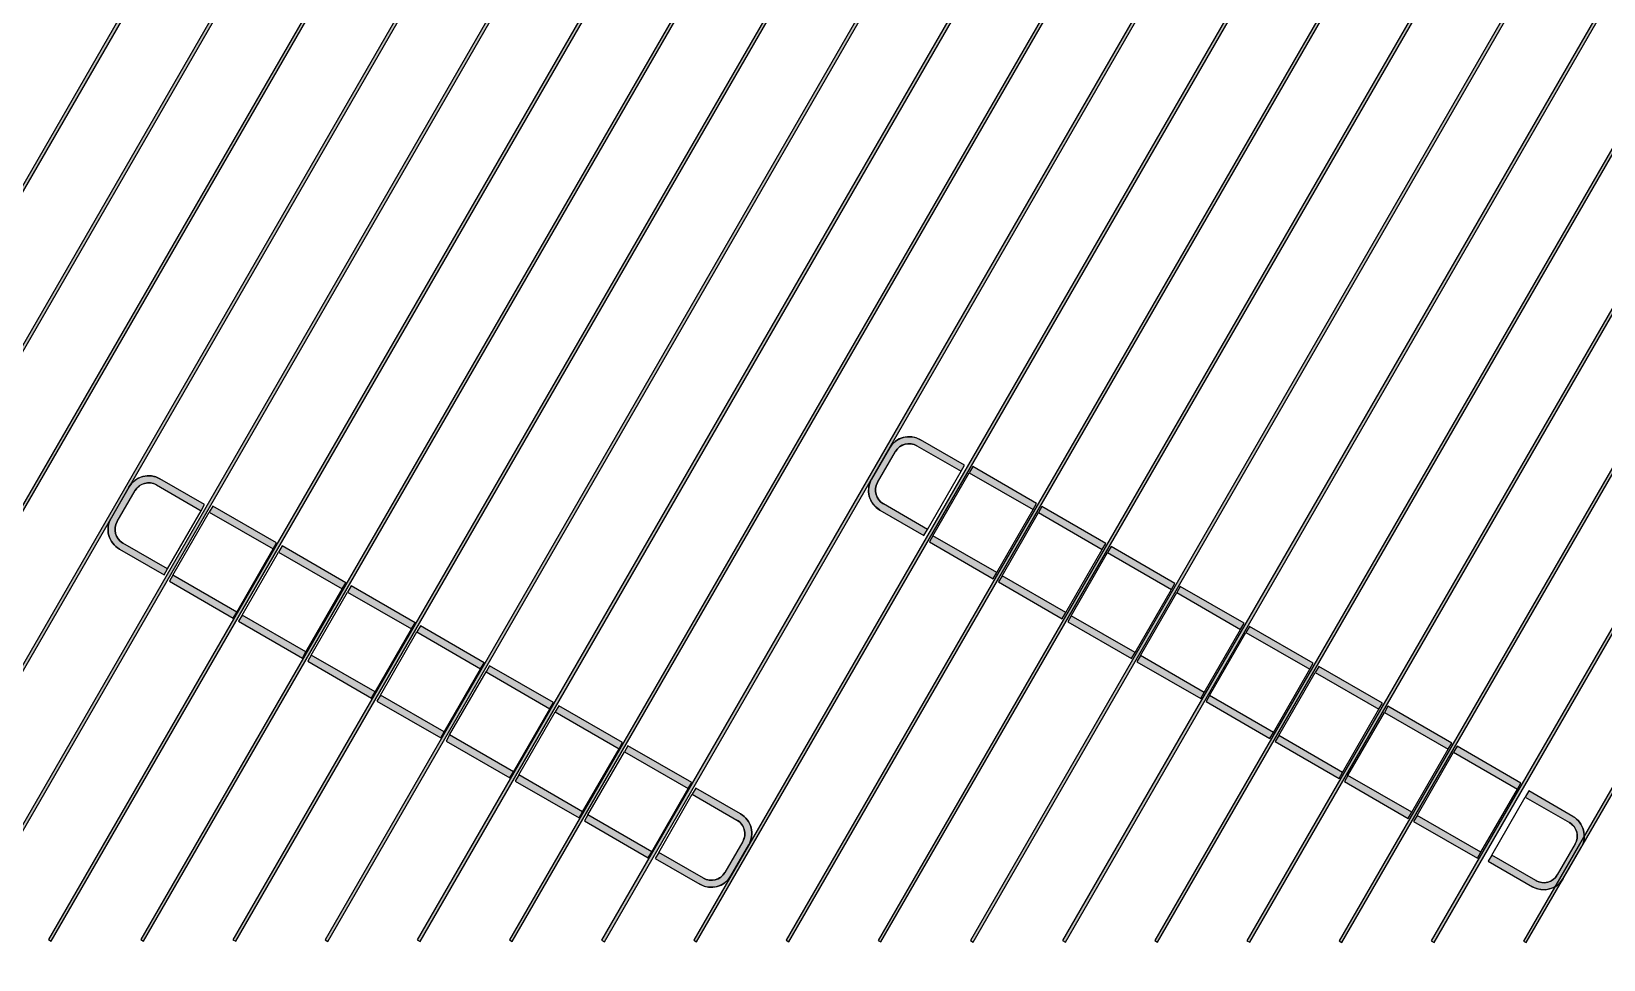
# Model space of a CAD drawing. Header units: millimetres. Extents: x 1147.5 to 1224.1, y 2097.1 to 2139.6.
# Drawn here: x 1215.5923 to 1216.0843, y 2107.0784 to 2107.3689 of the extents above; entities that cross this region are included whole.
import ezdxf

# ---------------------------------------------------------------- set-up
doc = ezdxf.new("R2010")
doc.units = ezdxf.units.MM
for name, color, linetype in [('Lamelas_BackgroundLines', 150, 'Continuous'), ('Lamelas_IntersectionBoundary', 150, 'Continuous'), ('Lamelas_IntersectionFill', 150, 'Continuous'), ('Separador_BackgroundLines', 5, 'Continuous'), ('Separador_IntersectionBoundary', 5, 'Continuous'), ('Separador_IntersectionFill', 5, 'Continuous'), ('Tapon_BackgroundLines', 1, 'Continuous'), ('Tapon_IntersectionBoundary', 1, 'Continuous'), ('Tapon_IntersectionFill', 1, 'Continuous')]:
    doc.layers.add(name, color=color, linetype=linetype)

msp = doc.modelspace()

# ---------------------------------------------------------------- hatches: boundary and pattern name
at = {"layer": 'Lamelas_IntersectionFill', "linetype": 'Continuous', "extrusion": (0, 0, -1)}
for points in [[(-1215.568776982809, 2107.084723515163), (-1215.906526982809, 2107.669723675419), (-1215.907393008212, 2107.669223675419), (-1215.569643008212, 2107.084223515163)], [(-1215.597627617903, 2107.084694280977), (-1215.935377617903, 2107.669694441233), (-1215.936243643307, 2107.669194441234), (-1215.598493643307, 2107.084194280977)], [(-1215.626478252998, 2107.084665046792), (-1215.964228252998, 2107.669665207048), (-1215.965094278402, 2107.669165207048), (-1215.627344278402, 2107.084165046791)], [(-1215.655328888093, 2107.084635812606), (-1215.993078888092, 2107.669635972863), (-1215.993944913496, 2107.669135972862), (-1215.656194913496, 2107.084135812606)], [(-1215.684179523187, 2107.084606578421), (-1216.021929523187, 2107.669606738677), (-1216.022795548591, 2107.669106738677), (-1215.685045548591, 2107.084106578421)], [(-1215.713030158282, 2107.084577344235), (-1216.050780158282, 2107.669577504491), (-1216.051646183686, 2107.669077504491), (-1215.713896183685, 2107.084077344235)], [(-1215.741880793376, 2107.08454811005), (-1216.079630793376, 2107.669548270306), (-1216.08049681878, 2107.669048270306), (-1215.74274681878, 2107.084048110049)], [(-1215.770731428471, 2107.084518875864), (-1216.108481428471, 2107.669519036121), (-1216.109347453875, 2107.669019036121), (-1215.771597453875, 2107.084018875864)], [(-1215.799582063565, 2107.084489641678), (-1216.137332063566, 2107.669489801935), (-1216.138198088969, 2107.668989801935), (-1215.800448088969, 2107.083989641679)], [(-1215.82843269866, 2107.084460407493), (-1216.16618269866, 2107.669460567749), (-1216.167048724064, 2107.668960567749), (-1215.829298724064, 2107.083960407493)], [(-1215.857283333755, 2107.084431173308), (-1216.195033333755, 2107.669431333564), (-1216.195899359158, 2107.668931333564), (-1215.858149359158, 2107.083931173308)], [(-1215.886133968849, 2107.084401939122), (-1216.223883968849, 2107.669402099379), (-1216.224749994253, 2107.668902099379), (-1215.886999994253, 2107.083901939122)], [(-1216.253600629348, 2107.668872865193), (-1215.915850629348, 2107.083872704937), (-1215.914984603944, 2107.084372704936), (-1216.252734603944, 2107.669372865193)], [(-1216.282451264442, 2107.668843631007), (-1215.944701264442, 2107.083843470751), (-1215.943835239038, 2107.084343470751), (-1216.281585239039, 2107.669343631007)], [(-1216.311301899537, 2107.668814396822), (-1215.973551899537, 2107.083814236566), (-1215.972685874133, 2107.084314236566), (-1216.310435874133, 2107.669314396822)], [(-1216.340152534631, 2107.668785162637), (-1216.002402534632, 2107.08378500238), (-1216.001536509228, 2107.08428500238), (-1216.339286509228, 2107.669285162636)], [(-1216.369003169726, 2107.668755928451), (-1216.031253169726, 2107.083755768194), (-1216.030387144322, 2107.084255768194), (-1216.368137144322, 2107.669255928451)], [(-1216.397853804821, 2107.668726694265), (-1216.060103804821, 2107.083726534009), (-1216.059237779417, 2107.084226534009), (-1216.396987779417, 2107.669226694265)], [(-1215.44997444243, 2107.078951479159), (-1215.78772444243, 2107.663951639415), (-1215.788590467834, 2107.663451639415), (-1215.450840467834, 2107.078451479159)], [(-1215.478825077525, 2107.078922244973), (-1215.816575077525, 2107.66392240523), (-1215.817441102929, 2107.66342240523), (-1215.479691102928, 2107.078422244973)], [(-1215.509375712619, 2107.081837497161), (-1215.847125712619, 2107.666837657417), (-1215.847991738023, 2107.666337657417), (-1215.510241738023, 2107.081337497161)], [(-1215.538226347714, 2107.081808262975), (-1215.875976347714, 2107.666808423231), (-1215.876842373118, 2107.666308423232), (-1215.539092373118, 2107.081308262975)]]:
    msp.add_hatch(color=8, dxfattribs=at).paths.add_polyline_path(points)
at = {"layer": 'Separador_IntersectionFill', "linetype": 'Continuous', "extrusion": (0, 0, -1)}
h = msp.add_hatch(color=8, dxfattribs=at)
h.paths.add_polyline_path([(-1215.905757932498, 2107.219257126585), (-1215.885785016671, 2107.230788494915), (-1215.886885016671, 2107.232693750803), (-1215.906857932498, 2107.221162382474)])
h.paths.add_polyline_path([(-1215.874385016671, 2107.211043115708), (-1215.894357932498, 2107.199511747379), (-1215.893257932498, 2107.197606491491), (-1215.873285016671, 2107.20913785982)])
h = msp.add_hatch(color=8, dxfattribs=at)
h.paths.add_polyline_path([(-1215.667916212491, 2107.206925917882), (-1215.647943296664, 2107.218457286212), (-1215.649043296664, 2107.2203625421), (-1215.669016212491, 2107.208831173771)])
h.paths.add_polyline_path([(-1215.636543296664, 2107.198711907005), (-1215.656516212491, 2107.187180538676), (-1215.655416212491, 2107.185275282788), (-1215.635443296664, 2107.196806651117)])
h = msp.add_hatch(color=8, dxfattribs=at)
h.paths.add_polyline_path([(-1215.927408567593, 2107.206757126586), (-1215.907435651766, 2107.218288494915), (-1215.908535651766, 2107.220193750803), (-1215.928508567593, 2107.208662382474)])
h.paths.add_polyline_path([(-1215.896035651766, 2107.198543115709), (-1215.916008567593, 2107.18701174738), (-1215.914908567593, 2107.185106491491), (-1215.894935651766, 2107.19663785982)])
h = msp.add_hatch(color=8, dxfattribs=at)
h.paths.add_polyline_path([(-1215.689566847585, 2107.194425917883), (-1215.669593931759, 2107.205957286212), (-1215.670693931759, 2107.2078625421), (-1215.690666847585, 2107.196331173771)])
h.paths.add_polyline_path([(-1215.658193931759, 2107.186211907005), (-1215.678166847585, 2107.174680538676), (-1215.677066847585, 2107.172775282788), (-1215.657093931759, 2107.184306651117)])
h = msp.add_hatch(color=8, dxfattribs=at)
h.paths.add_polyline_path([(-1215.949059202687, 2107.194257126586), (-1215.929086286861, 2107.205788494915), (-1215.930186286861, 2107.207693750803), (-1215.950159202687, 2107.196162382474)])
h.paths.add_polyline_path([(-1215.917686286861, 2107.186043115708), (-1215.937659202687, 2107.174511747379), (-1215.936559202687, 2107.172606491491), (-1215.916586286861, 2107.18413785982)])
h = msp.add_hatch(color=8, dxfattribs=at)
h.paths.add_polyline_path([(-1215.71121748268, 2107.181925917882), (-1215.691244566853, 2107.193457286211), (-1215.692344566853, 2107.1953625421), (-1215.71231748268, 2107.183831173771)])
h.paths.add_polyline_path([(-1215.679844566853, 2107.173711907005), (-1215.69981748268, 2107.162180538676), (-1215.69871748268, 2107.160275282788), (-1215.678744566853, 2107.171806651117)])
h = msp.add_hatch(color=8, dxfattribs=at)
h.paths.add_polyline_path([(-1215.970709837782, 2107.181757126586), (-1215.950736921955, 2107.193288494915), (-1215.951836921955, 2107.195193750803), (-1215.971809837782, 2107.183662382474)])
h.paths.add_polyline_path([(-1215.939336921955, 2107.173543115709), (-1215.959309837782, 2107.162011747379), (-1215.958209837782, 2107.160106491491), (-1215.938236921955, 2107.17163785982)])
h = msp.add_hatch(color=8, dxfattribs=at)
h.paths.add_polyline_path([(-1215.732868117775, 2107.169425917883), (-1215.712895201948, 2107.180957286212), (-1215.713995201948, 2107.1828625421), (-1215.733968117775, 2107.171331173771)])
h.paths.add_polyline_path([(-1215.701495201948, 2107.161211907005), (-1215.721468117775, 2107.149680538676), (-1215.720368117775, 2107.147775282788), (-1215.700395201948, 2107.159306651117)])
h = msp.add_hatch(color=8, dxfattribs=at)
h.paths.add_polyline_path([(-1215.992360472876, 2107.169257126586), (-1215.97238755705, 2107.180788494915), (-1215.97348755705, 2107.182693750803), (-1215.993460472876, 2107.171162382474)])
h.paths.add_polyline_path([(-1215.96098755705, 2107.161043115708), (-1215.980960472877, 2107.149511747379), (-1215.979860472876, 2107.147606491491), (-1215.95988755705, 2107.15913785982)])
h = msp.add_hatch(color=8, dxfattribs=at)
h.paths.add_polyline_path([(-1215.754518752869, 2107.156925917882), (-1215.734545837043, 2107.168457286211), (-1215.735645837043, 2107.1703625421), (-1215.755618752869, 2107.158831173771)])
h.paths.add_polyline_path([(-1215.723145837042, 2107.148711907005), (-1215.743118752869, 2107.137180538676), (-1215.742018752869, 2107.135275282788), (-1215.722045837043, 2107.146806651117)])
h = msp.add_hatch(color=8, dxfattribs=at)
h.paths.add_polyline_path([(-1216.014011107971, 2107.156757126585), (-1215.994038192144, 2107.168288494915), (-1215.995138192144, 2107.170193750803), (-1216.015111107971, 2107.158662382474)])
h.paths.add_polyline_path([(-1215.982638192144, 2107.148543115708), (-1216.002611107971, 2107.137011747379), (-1216.001511107971, 2107.135106491491), (-1215.981538192144, 2107.14663785982)])
h = msp.add_hatch(color=8, dxfattribs=at)
h.paths.add_polyline_path([(-1215.776169387964, 2107.144425917882), (-1215.756196472137, 2107.155957286212), (-1215.757296472137, 2107.1578625421), (-1215.777269387964, 2107.146331173771)])
h.paths.add_polyline_path([(-1215.744796472137, 2107.136211907005), (-1215.764769387964, 2107.124680538676), (-1215.763669387964, 2107.122775282788), (-1215.743696472137, 2107.134306651117)])
h = msp.add_hatch(color=8, dxfattribs=at)
h.paths.add_polyline_path([(-1216.035661743066, 2107.144257126586), (-1216.015688827239, 2107.155788494915), (-1216.016788827239, 2107.157693750803), (-1216.036761743066, 2107.146162382474)])
h.paths.add_polyline_path([(-1216.004288827239, 2107.136043115709), (-1216.024261743066, 2107.12451174738), (-1216.023161743066, 2107.122606491491), (-1216.003188827239, 2107.13413785982)])
h = msp.add_hatch(color=8, dxfattribs=at)
h.paths.add_polyline_path([(-1215.797820023058, 2107.131925917883), (-1215.777847107232, 2107.143457286212), (-1215.778947107232, 2107.1453625421), (-1215.798920023058, 2107.133831173771)])
h.paths.add_polyline_path([(-1215.766447107232, 2107.123711907005), (-1215.786420023059, 2107.112180538676), (-1215.785320023058, 2107.110275282788), (-1215.765347107232, 2107.121806651117)])
h = msp.add_hatch(color=8, dxfattribs=at)
h.paths.add_polyline_path([(-1216.05731237816, 2107.131757126586), (-1216.037339462334, 2107.143288494915), (-1216.038439462334, 2107.145193750803), (-1216.05841237816, 2107.133662382474)])
h.paths.add_polyline_path([(-1216.025939462334, 2107.123543115708), (-1216.04591237816, 2107.112011747379), (-1216.04481237816, 2107.110106491491), (-1216.024839462334, 2107.12163785982)])
at = {"layer": 'Tapon_IntersectionFill', "linetype": 'Continuous', "extrusion": (0, 0, -1)}
h = msp.add_hatch(color=8, dxfattribs=at)
edge = h.paths.add_edge_path()
edge.add_line((-1215.855197453875, 2107.228818323377), (-1215.860797453875, 2107.238517807899))
edge.add_arc((-1215.866946234242, 2107.234967807899), 0.007099999999999874, 29.99999999999701, 120.0000000000001)
edge.add_line((-1215.870496234242, 2107.241116588266), (-1215.884315168555, 2107.23313822282))
edge.add_line((-1215.884315168555, 2107.23313822282), (-1215.883215168555, 2107.231232966932))
edge.add_line((-1215.883215168555, 2107.231232966932), (-1215.869396234241, 2107.239211332378))
edge.add_arc((-1215.866946234242, 2107.234967807899), 0.004900000000000099, 29.999999999999602, 119.99999999999741, ccw=False)
edge.add_line((-1215.862702709763, 2107.237417807899), (-1215.857102709763, 2107.227718323377))
edge.add_arc((-1215.861346234241, 2107.225268323377), 0.004900000000000099, -59.999999999998124, 29.99999999999949, ccw=False)
edge.add_line((-1215.858896234241, 2107.221024798898), (-1215.872715168555, 2107.213046433452))
edge.add_line((-1215.872715168555, 2107.213046433452), (-1215.871615168555, 2107.211141177564))
edge.add_line((-1215.871615168555, 2107.211141177564), (-1215.857796234242, 2107.21911954301))
edge.add_arc((-1215.861346234241, 2107.225268323377), 0.007099999999999874, 299.999999999997, 390.0000000000019)
h = msp.add_hatch(color=8, dxfattribs=at)
edge = h.paths.add_edge_path()
edge.add_line((-1215.617192373118, 2107.216581431047), (-1215.622792373118, 2107.226280915569))
edge.add_arc((-1215.628941153485, 2107.222730915569), 0.007099999999999874, 29.99999999999701, 120.0000000000016)
edge.add_line((-1215.632491153485, 2107.228879695936), (-1215.646473448548, 2107.220807014117))
edge.add_line((-1215.646473448548, 2107.220807014117), (-1215.645373448548, 2107.218901758229))
edge.add_line((-1215.645373448548, 2107.218901758229), (-1215.631391153485, 2107.226974440047))
edge.add_arc((-1215.628941153485, 2107.222730915569), 0.004900000000000099, 29.999999999994827, 119.99999999999511, ccw=False)
edge.add_line((-1215.624697629006, 2107.225180915569), (-1215.619097629006, 2107.215481431046))
edge.add_arc((-1215.623341153485, 2107.213031431046), 0.004900000000000099, -60.00000000000489, 29.999999999999886, ccw=False)
edge.add_line((-1215.620891153485, 2107.208787906568), (-1215.634873448548, 2107.200715224749))
edge.add_line((-1215.634873448548, 2107.200715224749), (-1215.633773448548, 2107.198809968861))
edge.add_line((-1215.633773448548, 2107.198809968861), (-1215.619791153485, 2107.20688265068))
edge.add_arc((-1215.623341153485, 2107.213031431046), 0.007099999999999874, 299.9999999999955, 390.0000000000036)
h = msp.add_hatch(color=8, dxfattribs=at)
edge = h.paths.add_edge_path()
edge.add_line((-1215.809276807677, 2107.105681431046), (-1215.814876807677, 2107.115380915569))
edge.add_arc((-1215.810633283199, 2107.117830915569), 0.004900000000000099, 119.9999999999961, 209.9999999999997, ccw=False)
edge.add_line((-1215.813083283199, 2107.122074440047), (-1215.799100988136, 2107.130147121866))
edge.add_line((-1215.799100988135, 2107.130147121866), (-1215.800200988135, 2107.132052377754))
edge.add_line((-1215.800200988135, 2107.132052377754), (-1215.814183283198, 2107.123979695935))
edge.add_arc((-1215.810633283199, 2107.117830915569), 0.007099999999999874, 119.9999999999921, 210.0000000000022)
edge.add_line((-1215.816782063565, 2107.114280915569), (-1215.811182063565, 2107.104581431046))
edge.add_arc((-1215.805033283199, 2107.108131431046), 0.007099999999999874, 209.9999999999972, 300.000000000005)
edge.add_line((-1215.801483283199, 2107.101982650679), (-1215.787500988136, 2107.110055332498))
edge.add_line((-1215.787500988135, 2107.110055332498), (-1215.788600988135, 2107.111960588386))
edge.add_line((-1215.788600988136, 2107.111960588386), (-1215.802583283199, 2107.103887906568))
edge.add_arc((-1215.805033283199, 2107.108131431046), 0.004900000000000099, 209.9999999999996, 300.0000000000032, ccw=False)
h = msp.add_hatch(color=8, dxfattribs=at)
edge = h.paths.add_edge_path()
edge.add_line((-1216.069798548932, 2107.104918323377), (-1216.075398548932, 2107.114617807899))
edge.add_arc((-1216.071155024454, 2107.117067807899), 0.004900000000000099, 119.99999999999969, 209.9999999999997, ccw=False)
edge.add_line((-1216.073605024454, 2107.121311332378), (-1216.05978609014, 2107.129289697824))
edge.add_line((-1216.059786090141, 2107.129289697823), (-1216.06088609014, 2107.131194953712))
edge.add_line((-1216.06088609014, 2107.131194953712), (-1216.074705024454, 2107.123216588266))
edge.add_arc((-1216.071155024454, 2107.117067807899), 0.007099999999999874, 119.9999999999986, 210.000000000005)
edge.add_line((-1216.077303804821, 2107.113517807899), (-1216.071703804821, 2107.103818323377))
edge.add_arc((-1216.065555024454, 2107.107368323377), 0.007099999999999874, 210.0000000000001, 299.9999999999985)
edge.add_line((-1216.062005024454, 2107.10121954301), (-1216.04818609014, 2107.109197908456))
edge.add_line((-1216.04818609014, 2107.109197908456), (-1216.04928609014, 2107.111103164344))
edge.add_line((-1216.04928609014, 2107.111103164344), (-1216.063105024454, 2107.103124798898))
edge.add_arc((-1216.065555024454, 2107.107368323377), 0.004900000000000099, 209.9999999999996, 299.9999999999996, ccw=False)

# ---------------------------------------------------------------- linework, layer by layer
at = {"layer": 'Lamelas_BackgroundLines', "linetype": 'Continuous', "extrusion": (0, 1, 0)}
for p, q in [((1215.906526982809, 2107.669723675419), (1215.568776982809, 2107.084723515163)), ((1215.569643008212, 2107.084223515163), (1215.907393008212, 2107.669223675419)), ((1215.935377617903, 2107.669694441233), (1215.597627617903, 2107.084694280977)), ((1215.598493643307, 2107.084194280977), (1215.936243643307, 2107.669194441234)), ((1215.964228252998, 2107.669665207048), (1215.626478252998, 2107.084665046792)), ((1215.627344278402, 2107.084165046791), (1215.965094278402, 2107.669165207048)), ((1215.993078888092, 2107.669635972863), (1215.655328888093, 2107.084635812606)), ((1215.656194913496, 2107.084135812606), (1215.993944913496, 2107.669135972862)), ((1216.021929523187, 2107.669606738677), (1215.684179523187, 2107.084606578421)), ((1215.685045548591, 2107.084106578421), (1216.022795548591, 2107.669106738677)), ((1216.050780158282, 2107.669577504491), (1215.713030158282, 2107.084577344235)), ((1215.713896183685, 2107.084077344235), (1216.051646183686, 2107.669077504491)), ((1216.079630793376, 2107.669548270306), (1215.741880793376, 2107.08454811005)), ((1215.74274681878, 2107.084048110049), (1216.08049681878, 2107.669048270306)), ((1216.108481428471, 2107.669519036121), (1215.770731428471, 2107.084518875864)), ((1215.771597453875, 2107.084018875864), (1216.109347453875, 2107.669019036121)), ((1216.137332063566, 2107.669489801935), (1215.799582063565, 2107.084489641678)), ((1215.800448088969, 2107.083989641679), (1216.138198088969, 2107.668989801935)), ((1216.16618269866, 2107.669460567749), (1215.82843269866, 2107.084460407493)), ((1215.829298724064, 2107.083960407493), (1216.167048724064, 2107.668960567749)), ((1216.195033333755, 2107.669431333564), (1215.857283333755, 2107.084431173308)), ((1215.858149359158, 2107.083931173308), (1216.195899359158, 2107.668931333564)), ((1216.223883968849, 2107.669402099379), (1215.886133968849, 2107.084401939122)), ((1215.886999994253, 2107.083901939122), (1216.224749994253, 2107.668902099379)), ((1216.252734603944, 2107.669372865193), (1215.914984603944, 2107.084372704936)), ((1215.915850629348, 2107.083872704937), (1216.253600629348, 2107.668872865193)), ((1216.281585239039, 2107.669343631007), (1215.943835239038, 2107.084343470751)), ((1215.944701264442, 2107.083843470751), (1216.282451264442, 2107.668843631007)), ((1216.310435874133, 2107.669314396822), (1215.972685874133, 2107.084314236566)), ((1215.973551899537, 2107.083814236566), (1216.311301899537, 2107.668814396822)), ((1216.339286509228, 2107.669285162636), (1216.001536509228, 2107.08428500238)), ((1216.002402534632, 2107.08378500238), (1216.340152534631, 2107.668785162637)), ((1216.368137144322, 2107.669255928451), (1216.030387144322, 2107.084255768194)), ((1216.031253169726, 2107.083755768194), (1216.369003169726, 2107.668755928451)), ((1216.396987779417, 2107.669226694265), (1216.059237779417, 2107.084226534009)), ((1216.060103804821, 2107.083726534009), (1216.397853804821, 2107.668726694265)), ((1215.78772444243, 2107.663951639415), (1215.44997444243, 2107.078951479159)), ((1215.450840467834, 2107.078451479159), (1215.788590467834, 2107.663451639415)), ((1215.816575077525, 2107.66392240523), (1215.478825077525, 2107.078922244973)), ((1215.479691102928, 2107.078422244973), (1215.817441102929, 2107.66342240523)), ((1215.847125712619, 2107.666837657417), (1215.509375712619, 2107.081837497161)), ((1215.510241738023, 2107.081337497161), (1215.847991738023, 2107.666337657417)), ((1215.875976347714, 2107.666808423231), (1215.538226347714, 2107.081808262975)), ((1215.539092373118, 2107.081308262975), (1215.876842373118, 2107.666308423232)), ((1215.597627617903, 2107.084694280977), (1215.598493643307, 2107.084194280977)), ((1215.626478252998, 2107.084665046792), (1215.627344278402, 2107.084165046791)), ((1215.655328888093, 2107.084635812606), (1215.656194913496, 2107.084135812606)), ((1215.684179523187, 2107.084606578421), (1215.685045548591, 2107.084106578421)), ((1215.713030158282, 2107.084577344235), (1215.713896183685, 2107.084077344235)), ((1215.741880793376, 2107.08454811005), (1215.74274681878, 2107.084048110049)), ((1215.770731428471, 2107.084518875864), (1215.771597453875, 2107.084018875864)), ((1215.799582063565, 2107.084489641678), (1215.800448088969, 2107.083989641679)), ((1215.82843269866, 2107.084460407493), (1215.829298724064, 2107.083960407493)), ((1215.857283333755, 2107.084431173308), (1215.858149359158, 2107.083931173308)), ((1215.886133968849, 2107.084401939122), (1215.886999994253, 2107.083901939122)), ((1215.914984603944, 2107.084372704936), (1215.915850629348, 2107.083872704937)), ((1215.943835239038, 2107.084343470751), (1215.944701264442, 2107.083843470751)), ((1215.972685874133, 2107.084314236566), (1215.973551899537, 2107.083814236566)), ((1216.001536509228, 2107.08428500238), (1216.002402534632, 2107.08378500238)), ((1216.030387144322, 2107.084255768194), (1216.031253169726, 2107.083755768194)), ((1216.059237779417, 2107.084226534009), (1216.060103804821, 2107.083726534009))]:
    msp.add_line(p, q, dxfattribs=at)
at = {"layer": 'Lamelas_IntersectionBoundary', "linetype": 'Continuous', "extrusion": (0, 0, -1)}
for p, q in [((1215.906526982809, 2107.669723675419), (1215.568776982809, 2107.084723515163)), ((1215.569643008212, 2107.084223515163), (1215.907393008212, 2107.669223675419)), ((1215.935377617903, 2107.669694441233), (1215.597627617903, 2107.084694280977)), ((1215.598493643307, 2107.084194280977), (1215.936243643307, 2107.669194441234)), ((1215.964228252998, 2107.669665207048), (1215.626478252998, 2107.084665046792)), ((1215.627344278402, 2107.084165046791), (1215.965094278402, 2107.669165207048)), ((1215.993078888092, 2107.669635972863), (1215.655328888093, 2107.084635812606)), ((1215.656194913496, 2107.084135812606), (1215.993944913496, 2107.669135972862)), ((1216.021929523187, 2107.669606738677), (1215.684179523187, 2107.084606578421)), ((1215.685045548591, 2107.084106578421), (1216.022795548591, 2107.669106738677)), ((1216.050780158282, 2107.669577504491), (1215.713030158282, 2107.084577344235)), ((1215.713896183685, 2107.084077344235), (1216.051646183686, 2107.669077504491)), ((1216.079630793376, 2107.669548270306), (1215.741880793376, 2107.08454811005)), ((1215.74274681878, 2107.084048110049), (1216.08049681878, 2107.669048270306)), ((1216.108481428471, 2107.669519036121), (1215.770731428471, 2107.084518875864)), ((1215.771597453875, 2107.084018875864), (1216.109347453875, 2107.669019036121)), ((1216.137332063566, 2107.669489801935), (1215.799582063565, 2107.084489641678)), ((1215.800448088969, 2107.083989641679), (1216.138198088969, 2107.668989801935)), ((1216.16618269866, 2107.669460567749), (1215.82843269866, 2107.084460407493)), ((1215.829298724064, 2107.083960407493), (1216.167048724064, 2107.668960567749)), ((1216.195033333755, 2107.669431333564), (1215.857283333755, 2107.084431173308)), ((1215.858149359158, 2107.083931173308), (1216.195899359158, 2107.668931333564)), ((1216.223883968849, 2107.669402099379), (1215.886133968849, 2107.084401939122)), ((1215.886999994253, 2107.083901939122), (1216.224749994253, 2107.668902099379)), ((1216.252734603944, 2107.669372865193), (1215.914984603944, 2107.084372704936)), ((1215.915850629348, 2107.083872704937), (1216.253600629348, 2107.668872865193)), ((1216.281585239039, 2107.669343631007), (1215.943835239038, 2107.084343470751)), ((1215.944701264442, 2107.083843470751), (1216.282451264442, 2107.668843631007)), ((1216.310435874133, 2107.669314396822), (1215.972685874133, 2107.084314236566)), ((1215.973551899537, 2107.083814236566), (1216.311301899537, 2107.668814396822)), ((1216.339286509228, 2107.669285162636), (1216.001536509228, 2107.08428500238)), ((1216.002402534632, 2107.08378500238), (1216.340152534631, 2107.668785162637)), ((1216.368137144322, 2107.669255928451), (1216.030387144322, 2107.084255768194)), ((1216.031253169726, 2107.083755768194), (1216.369003169726, 2107.668755928451)), ((1216.396987779417, 2107.669226694265), (1216.059237779417, 2107.084226534009)), ((1216.060103804821, 2107.083726534009), (1216.397853804821, 2107.668726694265)), ((1215.78772444243, 2107.663951639415), (1215.44997444243, 2107.078951479159)), ((1215.450840467834, 2107.078451479159), (1215.788590467834, 2107.663451639415)), ((1215.816575077525, 2107.66392240523), (1215.478825077525, 2107.078922244973)), ((1215.479691102928, 2107.078422244973), (1215.817441102929, 2107.66342240523)), ((1215.847125712619, 2107.666837657417), (1215.509375712619, 2107.081837497161)), ((1215.510241738023, 2107.081337497161), (1215.847991738023, 2107.666337657417)), ((1215.875976347714, 2107.666808423231), (1215.538226347714, 2107.081808262975)), ((1215.539092373118, 2107.081308262975), (1215.876842373118, 2107.666308423232)), ((1215.597627617903, 2107.084694280977), (1215.598493643307, 2107.084194280977)), ((1215.626478252998, 2107.084665046792), (1215.627344278402, 2107.084165046791)), ((1215.655328888093, 2107.084635812606), (1215.656194913496, 2107.084135812606)), ((1215.684179523187, 2107.084606578421), (1215.685045548591, 2107.084106578421)), ((1215.713030158282, 2107.084577344235), (1215.713896183685, 2107.084077344235)), ((1215.741880793376, 2107.08454811005), (1215.74274681878, 2107.084048110049)), ((1215.770731428471, 2107.084518875864), (1215.771597453875, 2107.084018875864)), ((1215.799582063565, 2107.084489641678), (1215.800448088969, 2107.083989641679)), ((1215.82843269866, 2107.084460407493), (1215.829298724064, 2107.083960407493)), ((1215.857283333755, 2107.084431173308), (1215.858149359158, 2107.083931173308)), ((1215.886133968849, 2107.084401939122), (1215.886999994253, 2107.083901939122)), ((1215.914984603944, 2107.084372704936), (1215.915850629348, 2107.083872704937)), ((1215.943835239038, 2107.084343470751), (1215.944701264442, 2107.083843470751)), ((1215.972685874133, 2107.084314236566), (1215.973551899537, 2107.083814236566)), ((1216.001536509228, 2107.08428500238), (1216.002402534632, 2107.08378500238)), ((1216.030387144322, 2107.084255768194), (1216.031253169726, 2107.083755768194)), ((1216.059237779417, 2107.084226534009), (1216.060103804821, 2107.083726534009))]:
    msp.add_line(p, q, dxfattribs=at)
at = {"layer": 'Separador_BackgroundLines', "linetype": 'Continuous', "extrusion": (0, 1, 0)}
for p, q in [((1215.874385016671, 2107.211043115708), (1215.885785016671, 2107.230788494915)), ((1215.886885016671, 2107.232693750803), (1215.885785016671, 2107.230788494915)), ((1215.885785016671, 2107.230788494915), (1215.905757932498, 2107.219257126585)), ((1215.906857932498, 2107.221162382474), (1215.886885016671, 2107.232693750803)), ((1215.649043296664, 2107.2203625421), (1215.647943296664, 2107.218457286212)), ((1215.669016212491, 2107.208831173771), (1215.649043296664, 2107.2203625421)), ((1215.905757932498, 2107.219257126585), (1215.906857932498, 2107.221162382474)), ((1215.636543296664, 2107.198711907005), (1215.647943296664, 2107.218457286212)), ((1215.647943296664, 2107.218457286212), (1215.667916212491, 2107.206925917882)), ((1215.894357932498, 2107.199511747379), (1215.905757932498, 2107.219257126585)), ((1215.896035651766, 2107.198543115709), (1215.907435651766, 2107.218288494915)), ((1215.908535651766, 2107.220193750803), (1215.907435651766, 2107.218288494915)), ((1215.907435651766, 2107.218288494915), (1215.927408567593, 2107.206757126586)), ((1215.928508567593, 2107.208662382474), (1215.908535651766, 2107.220193750803)), ((1215.874385016671, 2107.211043115708), (1215.873285016671, 2107.20913785982)), ((1215.894357932498, 2107.199511747379), (1215.874385016671, 2107.211043115708)), ((1215.656516212491, 2107.187180538676), (1215.667916212491, 2107.206925917882)), ((1215.658193931759, 2107.186211907005), (1215.669593931759, 2107.205957286212)), ((1215.667916212491, 2107.206925917882), (1215.669016212491, 2107.208831173771)), ((1215.670693931759, 2107.2078625421), (1215.669593931759, 2107.205957286212)), ((1215.669593931759, 2107.205957286212), (1215.689566847585, 2107.194425917883)), ((1215.690666847585, 2107.196331173771), (1215.670693931759, 2107.2078625421)), ((1215.873285016671, 2107.20913785982), (1215.893257932498, 2107.197606491491)), ((1215.916008567593, 2107.18701174738), (1215.927408567593, 2107.206757126586)), ((1215.917686286861, 2107.186043115708), (1215.929086286861, 2107.205788494915)), ((1215.927408567593, 2107.206757126586), (1215.928508567593, 2107.208662382474)), ((1215.930186286861, 2107.207693750803), (1215.929086286861, 2107.205788494915)), ((1215.929086286861, 2107.205788494915), (1215.949059202687, 2107.194257126586)), ((1215.950159202687, 2107.196162382474), (1215.930186286861, 2107.207693750803)), ((1215.636543296664, 2107.198711907005), (1215.635443296664, 2107.196806651117)), ((1215.635443296664, 2107.196806651117), (1215.655416212491, 2107.185275282788)), ((1215.656516212491, 2107.187180538676), (1215.636543296664, 2107.198711907005)), ((1215.689566847585, 2107.194425917883), (1215.690666847585, 2107.196331173771)), ((1215.893257932498, 2107.197606491491), (1215.894357932498, 2107.199511747379)), ((1215.896035651766, 2107.198543115709), (1215.894935651766, 2107.19663785982)), ((1215.894935651766, 2107.19663785982), (1215.914908567593, 2107.185106491491)), ((1215.916008567593, 2107.18701174738), (1215.896035651766, 2107.198543115709)), ((1215.949059202687, 2107.194257126586), (1215.950159202687, 2107.196162382474)), ((1215.678166847585, 2107.174680538676), (1215.689566847585, 2107.194425917883)), ((1215.679844566853, 2107.173711907005), (1215.691244566853, 2107.193457286211)), ((1215.692344566853, 2107.1953625421), (1215.691244566853, 2107.193457286211)), ((1215.691244566853, 2107.193457286211), (1215.71121748268, 2107.181925917882)), ((1215.71231748268, 2107.183831173771), (1215.692344566853, 2107.1953625421)), ((1215.937659202687, 2107.174511747379), (1215.949059202687, 2107.194257126586)), ((1215.939336921955, 2107.173543115709), (1215.950736921955, 2107.193288494915)), ((1215.951836921955, 2107.195193750803), (1215.950736921955, 2107.193288494915)), ((1215.950736921955, 2107.193288494915), (1215.970709837782, 2107.181757126586)), ((1215.971809837782, 2107.183662382474), (1215.951836921955, 2107.195193750803)), ((1215.655416212491, 2107.185275282788), (1215.656516212491, 2107.187180538676)), ((1215.658193931759, 2107.186211907005), (1215.657093931759, 2107.184306651117)), ((1215.678166847585, 2107.174680538676), (1215.658193931759, 2107.186211907005)), ((1215.914908567593, 2107.185106491491), (1215.916008567593, 2107.18701174738)), ((1215.917686286861, 2107.186043115708), (1215.916586286861, 2107.18413785982)), ((1215.937659202687, 2107.174511747379), (1215.917686286861, 2107.186043115708)), ((1215.657093931759, 2107.184306651117), (1215.677066847585, 2107.172775282788)), ((1215.69981748268, 2107.162180538676), (1215.71121748268, 2107.181925917882)), ((1215.701495201948, 2107.161211907005), (1215.712895201948, 2107.180957286212)), ((1215.71121748268, 2107.181925917882), (1215.71231748268, 2107.183831173771)), ((1215.713995201948, 2107.1828625421), (1215.712895201948, 2107.180957286212)), ((1215.712895201948, 2107.180957286212), (1215.732868117775, 2107.169425917883)), ((1215.733968117775, 2107.171331173771), (1215.713995201948, 2107.1828625421)), ((1215.916586286861, 2107.18413785982), (1215.936559202687, 2107.172606491491)), ((1215.959309837782, 2107.162011747379), (1215.970709837782, 2107.181757126586)), ((1215.970709837782, 2107.181757126586), (1215.971809837782, 2107.183662382474)), ((1215.97348755705, 2107.182693750803), (1215.97238755705, 2107.180788494915)), ((1215.993460472876, 2107.171162382474), (1215.97348755705, 2107.182693750803)), ((1215.96098755705, 2107.161043115708), (1215.97238755705, 2107.180788494915)), ((1215.97238755705, 2107.180788494915), (1215.992360472876, 2107.169257126586)), ((1215.677066847585, 2107.172775282788), (1215.678166847585, 2107.174680538676)), ((1215.679844566853, 2107.173711907005), (1215.678744566853, 2107.171806651117)), ((1215.678744566853, 2107.171806651117), (1215.69871748268, 2107.160275282788)), ((1215.69981748268, 2107.162180538676), (1215.679844566853, 2107.173711907005)), ((1215.732868117775, 2107.169425917883), (1215.733968117775, 2107.171331173771)), ((1215.936559202687, 2107.172606491491), (1215.937659202687, 2107.174511747379)), ((1215.939336921955, 2107.173543115709), (1215.938236921955, 2107.17163785982)), ((1215.938236921955, 2107.17163785982), (1215.958209837782, 2107.160106491491)), ((1215.959309837782, 2107.162011747379), (1215.939336921955, 2107.173543115709)), ((1215.992360472876, 2107.169257126586), (1215.993460472876, 2107.171162382474)), ((1215.721468117775, 2107.149680538676), (1215.732868117775, 2107.169425917883)), ((1215.723145837042, 2107.148711907005), (1215.734545837043, 2107.168457286211)), ((1215.735645837043, 2107.1703625421), (1215.734545837043, 2107.168457286211)), ((1215.734545837043, 2107.168457286211), (1215.754518752869, 2107.156925917882)), ((1215.755618752869, 2107.158831173771), (1215.735645837043, 2107.1703625421)), ((1215.980960472877, 2107.149511747379), (1215.992360472876, 2107.169257126586)), ((1215.982638192144, 2107.148543115708), (1215.994038192144, 2107.168288494915)), ((1215.995138192144, 2107.170193750803), (1215.994038192144, 2107.168288494915)), ((1215.994038192144, 2107.168288494915), (1216.014011107971, 2107.156757126585)), ((1216.015111107971, 2107.158662382474), (1215.995138192144, 2107.170193750803)), ((1215.69871748268, 2107.160275282788), (1215.69981748268, 2107.162180538676)), ((1215.958209837782, 2107.160106491491), (1215.959309837782, 2107.162011747379)), ((1215.701495201948, 2107.161211907005), (1215.700395201948, 2107.159306651117)), ((1215.700395201948, 2107.159306651117), (1215.720368117775, 2107.147775282788)), ((1215.721468117775, 2107.149680538676), (1215.701495201948, 2107.161211907005)), ((1215.743118752869, 2107.137180538676), (1215.754518752869, 2107.156925917882)), ((1215.754518752869, 2107.156925917882), (1215.755618752869, 2107.158831173771)), ((1215.757296472137, 2107.1578625421), (1215.756196472137, 2107.155957286212)), ((1215.777269387964, 2107.146331173771), (1215.757296472137, 2107.1578625421)), ((1215.96098755705, 2107.161043115708), (1215.95988755705, 2107.15913785982)), ((1215.95988755705, 2107.15913785982), (1215.979860472876, 2107.147606491491)), ((1215.980960472877, 2107.149511747379), (1215.96098755705, 2107.161043115708)), ((1216.002611107971, 2107.137011747379), (1216.014011107971, 2107.156757126585)), ((1216.014011107971, 2107.156757126585), (1216.015111107971, 2107.158662382474)), ((1216.016788827239, 2107.157693750803), (1216.015688827239, 2107.155788494915)), ((1216.036761743066, 2107.146162382474), (1216.016788827239, 2107.157693750803)), ((1215.744796472137, 2107.136211907005), (1215.756196472137, 2107.155957286212)), ((1215.756196472137, 2107.155957286212), (1215.776169387964, 2107.144425917882)), ((1216.004288827239, 2107.136043115709), (1216.015688827239, 2107.155788494915)), ((1216.015688827239, 2107.155788494915), (1216.035661743066, 2107.144257126586)), ((1215.720368117775, 2107.147775282788), (1215.721468117775, 2107.149680538676)), ((1215.723145837042, 2107.148711907005), (1215.722045837043, 2107.146806651117)), ((1215.722045837043, 2107.146806651117), (1215.742018752869, 2107.135275282788)), ((1215.743118752869, 2107.137180538676), (1215.723145837042, 2107.148711907005)), ((1215.979860472876, 2107.147606491491), (1215.980960472877, 2107.149511747379)), ((1215.982638192144, 2107.148543115708), (1215.981538192144, 2107.14663785982)), ((1215.981538192144, 2107.14663785982), (1216.001511107971, 2107.135106491491)), ((1216.002611107971, 2107.137011747379), (1215.982638192144, 2107.148543115708)), ((1215.764769387964, 2107.124680538676), (1215.776169387964, 2107.144425917882)), ((1215.766447107232, 2107.123711907005), (1215.777847107232, 2107.143457286212)), ((1215.776169387964, 2107.144425917882), (1215.777269387964, 2107.146331173771)), ((1215.778947107232, 2107.1453625421), (1215.777847107232, 2107.143457286212)), ((1215.777847107232, 2107.143457286212), (1215.797820023058, 2107.131925917883)), ((1215.798920023058, 2107.133831173771), (1215.778947107232, 2107.1453625421)), ((1216.024261743066, 2107.12451174738), (1216.035661743066, 2107.144257126586)), ((1216.025939462334, 2107.123543115708), (1216.037339462334, 2107.143288494915)), ((1216.035661743066, 2107.144257126586), (1216.036761743066, 2107.146162382474)), ((1216.038439462334, 2107.145193750803), (1216.037339462334, 2107.143288494915)), ((1216.037339462334, 2107.143288494915), (1216.05731237816, 2107.131757126586)), ((1216.05841237816, 2107.133662382474), (1216.038439462334, 2107.145193750803)), ((1215.742018752869, 2107.135275282788), (1215.743118752869, 2107.137180538676)), ((1216.001511107971, 2107.135106491491), (1216.002611107971, 2107.137011747379)), ((1215.744796472137, 2107.136211907005), (1215.743696472137, 2107.134306651117)), ((1215.743696472137, 2107.134306651117), (1215.763669387964, 2107.122775282788)), ((1215.764769387964, 2107.124680538676), (1215.744796472137, 2107.136211907005)), ((1215.786420023059, 2107.112180538676), (1215.797820023058, 2107.131925917883)), ((1215.797820023058, 2107.131925917883), (1215.798920023058, 2107.133831173771)), ((1216.004288827239, 2107.136043115709), (1216.003188827239, 2107.13413785982)), ((1216.003188827239, 2107.13413785982), (1216.023161743066, 2107.122606491491)), ((1216.024261743066, 2107.12451174738), (1216.004288827239, 2107.136043115709)), ((1216.04591237816, 2107.112011747379), (1216.05731237816, 2107.131757126586)), ((1216.05731237816, 2107.131757126586), (1216.05841237816, 2107.133662382474)), ((1215.763669387964, 2107.122775282788), (1215.764769387964, 2107.124680538676)), ((1215.766447107232, 2107.123711907005), (1215.765347107232, 2107.121806651117)), ((1215.786420023059, 2107.112180538676), (1215.766447107232, 2107.123711907005)), ((1216.023161743066, 2107.122606491491), (1216.024261743066, 2107.12451174738)), ((1216.025939462334, 2107.123543115708), (1216.024839462334, 2107.12163785982)), ((1216.04591237816, 2107.112011747379), (1216.025939462334, 2107.123543115708)), ((1215.765347107232, 2107.121806651117), (1215.785320023058, 2107.110275282788)), ((1216.024839462334, 2107.12163785982), (1216.04481237816, 2107.110106491491)), ((1215.785320023058, 2107.110275282788), (1215.786420023059, 2107.112180538676)), ((1216.04481237816, 2107.110106491491), (1216.04591237816, 2107.112011747379))]:
    msp.add_line(p, q, dxfattribs=at)
at = {"layer": 'Separador_IntersectionBoundary', "linetype": 'Continuous', "extrusion": (0, 0, -1)}
for p, q in [((1215.886885016671, 2107.232693750803), (1215.885785016671, 2107.230788494915)), ((1215.885785016671, 2107.230788494915), (1215.905757932498, 2107.219257126585)), ((1215.906857932498, 2107.221162382474), (1215.886885016671, 2107.232693750803)), ((1215.649043296664, 2107.2203625421), (1215.647943296664, 2107.218457286212)), ((1215.669016212491, 2107.208831173771), (1215.649043296664, 2107.2203625421)), ((1215.905757932498, 2107.219257126585), (1215.906857932498, 2107.221162382474)), ((1215.647943296664, 2107.218457286212), (1215.667916212491, 2107.206925917882)), ((1215.908535651766, 2107.220193750803), (1215.907435651766, 2107.218288494915)), ((1215.907435651766, 2107.218288494915), (1215.927408567593, 2107.206757126586)), ((1215.928508567593, 2107.208662382474), (1215.908535651766, 2107.220193750803)), ((1215.874385016671, 2107.211043115708), (1215.873285016671, 2107.20913785982)), ((1215.894357932498, 2107.199511747379), (1215.874385016671, 2107.211043115708)), ((1215.667916212491, 2107.206925917882), (1215.669016212491, 2107.208831173771)), ((1215.670693931759, 2107.2078625421), (1215.669593931759, 2107.205957286212)), ((1215.669593931759, 2107.205957286212), (1215.689566847585, 2107.194425917883)), ((1215.690666847585, 2107.196331173771), (1215.670693931759, 2107.2078625421)), ((1215.873285016671, 2107.20913785982), (1215.893257932498, 2107.197606491491)), ((1215.927408567593, 2107.206757126586), (1215.928508567593, 2107.208662382474)), ((1215.930186286861, 2107.207693750803), (1215.929086286861, 2107.205788494915)), ((1215.929086286861, 2107.205788494915), (1215.949059202687, 2107.194257126586)), ((1215.950159202687, 2107.196162382474), (1215.930186286861, 2107.207693750803)), ((1215.636543296664, 2107.198711907005), (1215.635443296664, 2107.196806651117)), ((1215.635443296664, 2107.196806651117), (1215.655416212491, 2107.185275282788)), ((1215.656516212491, 2107.187180538676), (1215.636543296664, 2107.198711907005)), ((1215.689566847585, 2107.194425917883), (1215.690666847585, 2107.196331173771)), ((1215.893257932498, 2107.197606491491), (1215.894357932498, 2107.199511747379)), ((1215.896035651766, 2107.198543115709), (1215.894935651766, 2107.19663785982)), ((1215.894935651766, 2107.19663785982), (1215.914908567593, 2107.185106491491)), ((1215.916008567593, 2107.18701174738), (1215.896035651766, 2107.198543115709)), ((1215.949059202687, 2107.194257126586), (1215.950159202687, 2107.196162382474)), ((1215.692344566853, 2107.1953625421), (1215.691244566853, 2107.193457286211)), ((1215.691244566853, 2107.193457286211), (1215.71121748268, 2107.181925917882)), ((1215.71231748268, 2107.183831173771), (1215.692344566853, 2107.1953625421)), ((1215.951836921955, 2107.195193750803), (1215.950736921955, 2107.193288494915)), ((1215.950736921955, 2107.193288494915), (1215.970709837782, 2107.181757126586)), ((1215.971809837782, 2107.183662382474), (1215.951836921955, 2107.195193750803)), ((1215.655416212491, 2107.185275282788), (1215.656516212491, 2107.187180538676)), ((1215.658193931759, 2107.186211907005), (1215.657093931759, 2107.184306651117)), ((1215.678166847585, 2107.174680538676), (1215.658193931759, 2107.186211907005)), ((1215.914908567593, 2107.185106491491), (1215.916008567593, 2107.18701174738)), ((1215.917686286861, 2107.186043115708), (1215.916586286861, 2107.18413785982)), ((1215.937659202687, 2107.174511747379), (1215.917686286861, 2107.186043115708)), ((1215.657093931759, 2107.184306651117), (1215.677066847585, 2107.172775282788)), ((1215.71121748268, 2107.181925917882), (1215.71231748268, 2107.183831173771)), ((1215.713995201948, 2107.1828625421), (1215.712895201948, 2107.180957286212)), ((1215.712895201948, 2107.180957286212), (1215.732868117775, 2107.169425917883)), ((1215.733968117775, 2107.171331173771), (1215.713995201948, 2107.1828625421)), ((1215.916586286861, 2107.18413785982), (1215.936559202687, 2107.172606491491)), ((1215.970709837782, 2107.181757126586), (1215.971809837782, 2107.183662382474)), ((1215.97348755705, 2107.182693750803), (1215.97238755705, 2107.180788494915)), ((1215.993460472876, 2107.171162382474), (1215.97348755705, 2107.182693750803)), ((1215.97238755705, 2107.180788494915), (1215.992360472876, 2107.169257126586)), ((1215.677066847585, 2107.172775282788), (1215.678166847585, 2107.174680538676)), ((1215.679844566853, 2107.173711907005), (1215.678744566853, 2107.171806651117)), ((1215.678744566853, 2107.171806651117), (1215.69871748268, 2107.160275282788)), ((1215.69981748268, 2107.162180538676), (1215.679844566853, 2107.173711907005)), ((1215.732868117775, 2107.169425917883), (1215.733968117775, 2107.171331173771)), ((1215.936559202687, 2107.172606491491), (1215.937659202687, 2107.174511747379)), ((1215.939336921955, 2107.173543115709), (1215.938236921955, 2107.17163785982)), ((1215.938236921955, 2107.17163785982), (1215.958209837782, 2107.160106491491)), ((1215.959309837782, 2107.162011747379), (1215.939336921955, 2107.173543115709)), ((1215.992360472876, 2107.169257126586), (1215.993460472876, 2107.171162382474)), ((1215.735645837043, 2107.1703625421), (1215.734545837043, 2107.168457286211)), ((1215.734545837043, 2107.168457286211), (1215.754518752869, 2107.156925917882)), ((1215.755618752869, 2107.158831173771), (1215.735645837043, 2107.1703625421)), ((1215.995138192144, 2107.170193750803), (1215.994038192144, 2107.168288494915)), ((1215.994038192144, 2107.168288494915), (1216.014011107971, 2107.156757126585)), ((1216.015111107971, 2107.158662382474), (1215.995138192144, 2107.170193750803)), ((1215.69871748268, 2107.160275282788), (1215.69981748268, 2107.162180538676)), ((1215.958209837782, 2107.160106491491), (1215.959309837782, 2107.162011747379)), ((1215.701495201948, 2107.161211907005), (1215.700395201948, 2107.159306651117)), ((1215.700395201948, 2107.159306651117), (1215.720368117775, 2107.147775282788)), ((1215.721468117775, 2107.149680538676), (1215.701495201948, 2107.161211907005)), ((1215.754518752869, 2107.156925917882), (1215.755618752869, 2107.158831173771)), ((1215.757296472137, 2107.1578625421), (1215.756196472137, 2107.155957286212)), ((1215.777269387964, 2107.146331173771), (1215.757296472137, 2107.1578625421)), ((1215.96098755705, 2107.161043115708), (1215.95988755705, 2107.15913785982)), ((1215.95988755705, 2107.15913785982), (1215.979860472876, 2107.147606491491)), ((1215.980960472877, 2107.149511747379), (1215.96098755705, 2107.161043115708)), ((1216.014011107971, 2107.156757126585), (1216.015111107971, 2107.158662382474)), ((1216.016788827239, 2107.157693750803), (1216.015688827239, 2107.155788494915)), ((1216.036761743066, 2107.146162382474), (1216.016788827239, 2107.157693750803)), ((1215.756196472137, 2107.155957286212), (1215.776169387964, 2107.144425917882)), ((1216.015688827239, 2107.155788494915), (1216.035661743066, 2107.144257126586)), ((1215.720368117775, 2107.147775282788), (1215.721468117775, 2107.149680538676)), ((1215.723145837042, 2107.148711907005), (1215.722045837043, 2107.146806651117)), ((1215.722045837043, 2107.146806651117), (1215.742018752869, 2107.135275282788)), ((1215.743118752869, 2107.137180538676), (1215.723145837042, 2107.148711907005)), ((1215.979860472876, 2107.147606491491), (1215.980960472877, 2107.149511747379)), ((1215.982638192144, 2107.148543115708), (1215.981538192144, 2107.14663785982)), ((1215.981538192144, 2107.14663785982), (1216.001511107971, 2107.135106491491)), ((1216.002611107971, 2107.137011747379), (1215.982638192144, 2107.148543115708)), ((1215.776169387964, 2107.144425917882), (1215.777269387964, 2107.146331173771)), ((1215.778947107232, 2107.1453625421), (1215.777847107232, 2107.143457286212)), ((1215.777847107232, 2107.143457286212), (1215.797820023058, 2107.131925917883)), ((1215.798920023058, 2107.133831173771), (1215.778947107232, 2107.1453625421)), ((1216.035661743066, 2107.144257126586), (1216.036761743066, 2107.146162382474)), ((1216.038439462334, 2107.145193750803), (1216.037339462334, 2107.143288494915)), ((1216.037339462334, 2107.143288494915), (1216.05731237816, 2107.131757126586)), ((1216.05841237816, 2107.133662382474), (1216.038439462334, 2107.145193750803)), ((1215.742018752869, 2107.135275282788), (1215.743118752869, 2107.137180538676)), ((1216.001511107971, 2107.135106491491), (1216.002611107971, 2107.137011747379)), ((1215.744796472137, 2107.136211907005), (1215.743696472137, 2107.134306651117)), ((1215.743696472137, 2107.134306651117), (1215.763669387964, 2107.122775282788)), ((1215.764769387964, 2107.124680538676), (1215.744796472137, 2107.136211907005)), ((1215.797820023058, 2107.131925917883), (1215.798920023058, 2107.133831173771)), ((1216.004288827239, 2107.136043115709), (1216.003188827239, 2107.13413785982)), ((1216.003188827239, 2107.13413785982), (1216.023161743066, 2107.122606491491)), ((1216.024261743066, 2107.12451174738), (1216.004288827239, 2107.136043115709)), ((1216.05731237816, 2107.131757126586), (1216.05841237816, 2107.133662382474)), ((1215.763669387964, 2107.122775282788), (1215.764769387964, 2107.124680538676)), ((1215.766447107232, 2107.123711907005), (1215.765347107232, 2107.121806651117)), ((1215.786420023059, 2107.112180538676), (1215.766447107232, 2107.123711907005)), ((1216.023161743066, 2107.122606491491), (1216.024261743066, 2107.12451174738)), ((1216.025939462334, 2107.123543115708), (1216.024839462334, 2107.12163785982)), ((1216.04591237816, 2107.112011747379), (1216.025939462334, 2107.123543115708)), ((1215.765347107232, 2107.121806651117), (1215.785320023058, 2107.110275282788)), ((1216.024839462334, 2107.12163785982), (1216.04481237816, 2107.110106491491)), ((1215.785320023058, 2107.110275282788), (1215.786420023059, 2107.112180538676)), ((1216.04481237816, 2107.110106491491), (1216.04591237816, 2107.112011747379))]:
    msp.add_line(p, q, dxfattribs=at)
at = {"layer": 'Tapon_BackgroundLines', "linetype": 'Continuous', "extrusion": (0, 1, 0)}
for p, q in [((1215.884315168555, 2107.23313822282), (1215.870496234242, 2107.241116588266)), ((1215.860797453875, 2107.238517807899), (1215.855197453875, 2107.228818323377)), ((1215.857102709763, 2107.227718323377), (1215.862702709763, 2107.237417807899)), ((1215.869396234242, 2107.239211332378), (1215.883215168555, 2107.231232966932)), ((1215.872715168555, 2107.213046433452), (1215.883215168555, 2107.231232966932)), ((1215.883215168555, 2107.231232966932), (1215.884315168555, 2107.23313822282)), ((1215.622792373118, 2107.226280915569), (1215.617192373118, 2107.216581431047)), ((1215.631391153485, 2107.226974440047), (1215.645373448548, 2107.218901758229)), ((1215.646473448548, 2107.220807014117), (1215.632491153485, 2107.228879695936)), ((1215.619097629006, 2107.215481431047), (1215.624697629006, 2107.225180915569)), ((1215.645373448548, 2107.218901758229), (1215.646473448548, 2107.220807014117)), ((1215.872715168555, 2107.213046433452), (1215.858896234241, 2107.221024798898)), ((1215.634873448548, 2107.200715224749), (1215.645373448548, 2107.218901758229)), ((1215.857796234242, 2107.21911954301), (1215.871615168555, 2107.211141177564)), ((1215.871615168555, 2107.211141177564), (1215.872715168555, 2107.213046433452)), ((1215.619791153485, 2107.206882650679), (1215.633773448548, 2107.198809968861)), ((1215.634873448548, 2107.200715224749), (1215.620891153485, 2107.208787906568)), ((1215.633773448548, 2107.198809968861), (1215.634873448548, 2107.200715224749)), ((1215.800200988135, 2107.132052377754), (1215.799100988135, 2107.130147121866)), ((1215.814183283199, 2107.123979695936), (1215.800200988135, 2107.132052377754)), ((1215.788600988136, 2107.111960588386), (1215.799100988135, 2107.130147121866)), ((1215.799100988135, 2107.130147121866), (1215.813083283199, 2107.122074440047)), ((1216.04928609014, 2107.111103164344), (1216.059786090141, 2107.129289697823)), ((1216.06088609014, 2107.131194953712), (1216.059786090141, 2107.129289697823)), ((1216.059786090141, 2107.129289697823), (1216.073605024454, 2107.121311332378)), ((1216.074705024454, 2107.123216588266), (1216.06088609014, 2107.131194953712)), ((1215.814876807677, 2107.115380915569), (1215.809276807677, 2107.105681431046)), ((1215.811182063565, 2107.104581431046), (1215.816782063565, 2107.114280915569)), ((1216.075398548933, 2107.114617807899), (1216.069798548932, 2107.104918323377)), ((1216.071703804821, 2107.103818323377), (1216.077303804821, 2107.113517807899)), ((1215.788600988136, 2107.111960588386), (1215.787500988135, 2107.110055332498)), ((1215.787500988135, 2107.110055332498), (1215.801483283199, 2107.101982650679)), ((1215.802583283199, 2107.103887906568), (1215.788600988136, 2107.111960588386)), ((1216.04928609014, 2107.111103164344), (1216.04818609014, 2107.109197908456)), ((1216.04818609014, 2107.109197908456), (1216.062005024454, 2107.10121954301)), ((1216.063105024454, 2107.103124798898), (1216.04928609014, 2107.111103164344))]:
    msp.add_line(p, q, dxfattribs=at)
at = {"layer": 'Tapon_BackgroundLines', "linetype": 'Continuous'}
for centre, radius, start, end in [((1215.866946234242, 2107.234967807899), 0.007099999999999874, 60.00000000000272, 150.0000000000027), ((1215.866946234242, 2107.234967807899), 0.004900000000000099, 60.00000000000272, 150.0000000000027), ((1215.628941153485, 2107.222730915569), 0.007099999999999874, 60.00000000000272, 150.0000000000027), ((1215.628941153485, 2107.222730915569), 0.004900000000000099, 60.00000000000272, 150.0000000000027), ((1215.861346234241, 2107.225268323377), 0.007099999999999874, 149.9999999999962, 240.0000000000027), ((1215.861346234241, 2107.225268323377), 0.004900000000000099, 150.0000000000027, 240.0000000000027), ((1215.623341153485, 2107.213031431046), 0.007099999999999874, 149.9999999999962, 240.0000000000027), ((1215.623341153485, 2107.213031431046), 0.004900000000000099, 150.0000000000027, 240.0000000000027), ((1215.810633283199, 2107.117830915569), 0.004900000000000099, 330.0000000000027, 60.00000000000272), ((1215.810633283199, 2107.117830915569), 0.007099999999999874, 329.9999999999962, 60.00000000000272), ((1216.071155024454, 2107.117067807899), 0.007099999999999874, 329.9999999999962, 60.00000000000272), ((1216.071155024454, 2107.117067807899), 0.004900000000000099, 330.0000000000027, 60.00000000000272), ((1215.805033283199, 2107.108131431046), 0.007099999999999874, 240.0000000000027, 330.0000000000027), ((1215.805033283199, 2107.108131431046), 0.004900000000000099, 240.0000000000027, 330.0000000000027), ((1216.065555024454, 2107.107368323377), 0.007099999999999874, 240.0000000000027, 330.0000000000027), ((1216.065555024454, 2107.107368323377), 0.004900000000000099, 240.0000000000027, 330.0000000000027)]:
    msp.add_arc(centre, radius, start, end, dxfattribs=at)
at = {"layer": 'Tapon_IntersectionBoundary', "linetype": 'Continuous', "extrusion": (0, 0, -1)}
for p, q in [((1215.884315168555, 2107.23313822282), (1215.870496234242, 2107.241116588266)), ((1215.860797453875, 2107.238517807899), (1215.855197453875, 2107.228818323377)), ((1215.857102709763, 2107.227718323377), (1215.862702709763, 2107.237417807899)), ((1215.869396234242, 2107.239211332378), (1215.883215168555, 2107.231232966932)), ((1215.883215168555, 2107.231232966932), (1215.884315168555, 2107.23313822282)), ((1215.622792373118, 2107.226280915569), (1215.617192373118, 2107.216581431047)), ((1215.631391153485, 2107.226974440047), (1215.645373448548, 2107.218901758229)), ((1215.646473448548, 2107.220807014117), (1215.632491153485, 2107.228879695936)), ((1215.619097629006, 2107.215481431047), (1215.624697629006, 2107.225180915569)), ((1215.645373448548, 2107.218901758229), (1215.646473448548, 2107.220807014117)), ((1215.872715168555, 2107.213046433452), (1215.858896234241, 2107.221024798898)), ((1215.857796234242, 2107.21911954301), (1215.871615168555, 2107.211141177564)), ((1215.871615168555, 2107.211141177564), (1215.872715168555, 2107.213046433452)), ((1215.619791153485, 2107.206882650679), (1215.633773448548, 2107.198809968861)), ((1215.634873448548, 2107.200715224749), (1215.620891153485, 2107.208787906568)), ((1215.633773448548, 2107.198809968861), (1215.634873448548, 2107.200715224749)), ((1215.800200988135, 2107.132052377754), (1215.799100988135, 2107.130147121866)), ((1215.814183283199, 2107.123979695936), (1215.800200988135, 2107.132052377754)), ((1215.799100988135, 2107.130147121866), (1215.813083283199, 2107.122074440047)), ((1216.06088609014, 2107.131194953712), (1216.059786090141, 2107.129289697823)), ((1216.059786090141, 2107.129289697823), (1216.073605024454, 2107.121311332378)), ((1216.074705024454, 2107.123216588266), (1216.06088609014, 2107.131194953712)), ((1215.814876807677, 2107.115380915569), (1215.809276807677, 2107.105681431046)), ((1215.811182063565, 2107.104581431046), (1215.816782063565, 2107.114280915569)), ((1216.075398548933, 2107.114617807899), (1216.069798548932, 2107.104918323377)), ((1216.071703804821, 2107.103818323377), (1216.077303804821, 2107.113517807899)), ((1215.788600988136, 2107.111960588386), (1215.787500988135, 2107.110055332498)), ((1215.787500988135, 2107.110055332498), (1215.801483283199, 2107.101982650679)), ((1215.802583283199, 2107.103887906568), (1215.788600988136, 2107.111960588386)), ((1216.04928609014, 2107.111103164344), (1216.04818609014, 2107.109197908456)), ((1216.04818609014, 2107.109197908456), (1216.062005024454, 2107.10121954301)), ((1216.063105024454, 2107.103124798898), (1216.04928609014, 2107.111103164344))]:
    msp.add_line(p, q, dxfattribs=at)
for centre, radius, start, end in [((-1215.866946234242, 2107.234967807899), 0.007099999999999873, 29.99999999999728, 119.9999999999973), ((-1215.866946234242, 2107.234967807899), 0.004900000000000099, 29.99999999999728, 119.9999999999973), ((-1215.628941153485, 2107.222730915569), 0.007099999999999873, 29.99999999999728, 119.9999999999973), ((-1215.628941153485, 2107.222730915569), 0.004900000000000099, 29.99999999999728, 119.9999999999973), ((-1215.861346234241, 2107.225268323377), 0.007099999999999873, 299.9999999999973, 29.99999999999728), ((-1215.861346234241, 2107.225268323377), 0.004900000000000099, 299.9999999999973, 29.99999999999728), ((-1215.623341153485, 2107.213031431046), 0.007099999999999873, 299.9999999999973, 30.0000000000038), ((-1215.623341153485, 2107.213031431046), 0.004900000000000099, 299.9999999999973, 29.99999999999728), ((-1215.810633283199, 2107.117830915569), 0.004900000000000099, 119.9999999999973, 209.9999999999973), ((-1215.810633283199, 2107.117830915569), 0.007099999999999873, 119.999999999986, 209.9999999999973), ((-1216.071155024454, 2107.117067807899), 0.007099999999999873, 119.9999999999973, 210.0000000000038), ((-1216.071155024454, 2107.117067807899), 0.004900000000000099, 119.9999999999973, 209.9999999999973), ((-1215.805033283199, 2107.108131431046), 0.007099999999999873, 209.9999999999973, 299.9999999999973), ((-1215.805033283199, 2107.108131431046), 0.004900000000000099, 209.9999999999973, 299.9999999999973), ((-1216.065555024454, 2107.107368323377), 0.007099999999999873, 209.9999999999973, 299.9999999999973), ((-1216.065555024454, 2107.107368323377), 0.004900000000000099, 209.9999999999973, 299.9999999999973)]:
    msp.add_arc(centre, radius, start, end, dxfattribs=at)

doc.saveas('drawing.dxf')
